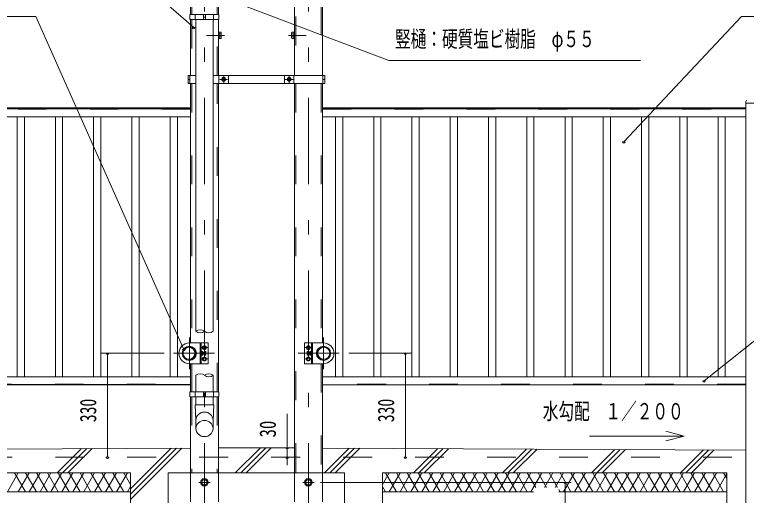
# Model space of a CAD drawing. Units: millimetres, scale not verified. Extents: x -34086 to 34091, y -14700 to 14700.
# Drawn here: x 21228 to 29362, y 1108 to 6454 of the extents above; entities that cross this region are included whole.
import ezdxf
from ezdxf.enums import TextEntityAlignment as Align

# ---------------------------------------------------------------- set-up
doc = ezdxf.new("R2010")
doc.units = ezdxf.units.MM
doc.header["$LTSCALE"] = 80
doc.linetypes.add('USER2', pattern=[10, 4, -6])
doc.linetypes.add('USER3', pattern=[24, 12, -5, 2, -5])
for name, color, linetype, lineweight in [('0-6_2-02BOLD', 7, 'Continuous', 18), ('0-7_2-12HIDDEN', 3, 'USER2', 18), ('0-8_2-22CENTER', 3, 'USER3', 18), ('0-9_2-42THIN', 4, 'Continuous', 18), ('0-A_2-52DIM', 3, 'Continuous', 18), ('0-B_2-62HATCH', 2, 'Continuous', 18)]:
    doc.layers.add(name, color=color, linetype=linetype, lineweight=lineweight)
doc.styles.add('ＭＳ ゴシック', font='')
doc.styles.get('ＭＳ ゴシック').set_extended_font_data('MS Gothic')

msp = doc.modelspace()

# ---------------------------------------------------------------- linework, layer by layer
at = {"layer": '0-6_2-02BOLD'}
for p, q in [((23182.32, 7344.93), (23182.32, 6453.9)), ((24649.18, 7344.93), (24649.18, 5778.4)), ((24337.33, 7209.27), (24337.33, 5778.4)), ((23494.17, 6788.06), (23494.17, 6453.9)), ((23176.73, 6453.9), (23499.77, 6453.9)), ((23236.39, 6453.9), (23236.39, 6397.9)), ((23327.57, 6453.9), (23327.57, 6397.9)), ((23327.57, 6425.9), (23348.92, 6425.9)), ((23348.92, 6453.9), (23348.92, 6397.9)), ((23440.07, 6453.9), (23440.07, 6397.9)), ((23499.77, 6453.9), (23499.77, 6397.9)), ((23182.32, 6397.9), (23182.32, 5778.4)), ((23241.99, 6397.9), (23241.99, 2932.9)), ((23434.52, 2932.9), (23434.52, 6397.9)), ((23494.17, 5778.4), (23494.17, 6397.9)), ((23501.17, 6259.65), (23494.17, 6259.65)), ((23501.17, 6186.15), (23494.17, 6186.15)), ((23501.17, 6186.15), (23501.17, 6259.65)), ((23522.51, 6240.08), (23501.17, 6240.08)), ((23522.51, 6205.73), (23501.17, 6205.73)), ((23522.51, 6188.55), (23501.17, 6188.55)), ((23525.67, 6194.03), (23522.51, 6188.55)), ((24305.83, 6194.03), (24308.99, 6188.55)), ((24308.99, 6240.08), (24330.32, 6240.08)), ((24308.99, 6205.73), (24330.32, 6205.73)), ((24308.99, 6188.55), (24330.32, 6188.55)), ((24330.32, 6259.65), (24337.33, 6259.65)), ((24330.32, 6186.15), (24330.32, 6259.65)), ((24330.32, 6186.15), (24337.33, 6186.15)), ((23155.38, 5778.4), (23155.38, 5687.41)), ((23155.38, 5778.4), (23241.99, 5778.4)), ((23176.73, 5778.4), (23176.73, 5687.41)), ((24676.11, 5778.4), (23434.52, 5778.4)), ((23499.78, 5778.4), (23499.78, 5687.41)), ((23604.78, 5778.4), (23604.78, 5687.41)), ((24226.72, 5778.4), (24226.72, 5687.41)), ((24331.71, 5778.4), (24331.71, 5687.41)), ((24654.77, 5778.4), (24654.77, 5687.41)), ((24676.11, 5778.4), (24676.11, 5687.41)), ((23155.38, 5732.91), (23176.73, 5732.91)), ((23534.34, 5743.01), (23551.84, 5753.12)), ((23551.84, 5753.12), (23569.34, 5743.01)), ((23569.34, 5743.01), (23569.34, 5722.81)), ((24279.65, 5712.69), (24262.15, 5722.81)), ((24297.16, 5743.01), (24279.65, 5753.12)), ((24297.16, 5722.81), (24279.65, 5712.69)), ((24297.16, 5743.01), (24297.16, 5722.81)), ((24676.11, 5732.91), (24654.77, 5732.91)), ((23155.38, 5687.41), (23241.99, 5687.41)), ((23182.32, 5687.41), (23182.32, 2803.4)), ((24676.11, 5687.41), (23434.52, 5687.41)), ((23494.17, 2260.9), (23494.17, 5687.41)), ((24337.33, 5687.41), (24337.33, 1357.9)), ((24649.18, 5687.41), (24649.18, 2803.4)), ((29356.33, 5487.9), (29356.32, 657.9)), ((29668.17, 5470.4), (29356.33, 5470.4)), ((23182.33, 5417.9), (18475.17, 5417.9)), ((23182.33, 5406.7), (18475.17, 5406.7)), ((24649.17, 5417.9), (29356.33, 5417.9)), ((24649.17, 5406.7), (29356.33, 5406.7)), ((23182.33, 5319.2), (18475.17, 5319.2)), ((24649.17, 5319.2), (29356.33, 5319.2)), ((23303.25, 2803.4), (23303.25, 2572.4)), ((23320.75, 2761.01), (23338.25, 2771.11)), ((24661.25, 2803.4), (24451.26, 2803.4)), ((24451.26, 2803.4), (24451.26, 2572.4)), ((24528.25, 2803.4), (24528.25, 2572.4)), ((23240.95, 2694.9), (23244.45, 2698.4)), ((23240.95, 2694.9), (23240.95, 2680.9)), ((23244.45, 2698.4), (23248.3, 2698.4)), ((23244.45, 2677.41), (23244.45, 2698.4)), ((23318.98, 2708.11), (23303.25, 2708.11)), ((23318.98, 2698.01), (23303.25, 2698.01)), ((23320.75, 2705.05), (23318.98, 2708.11)), ((23320.75, 2761.01), (23320.75, 2740.8)), ((23320.75, 2740.8), (23338.25, 2730.69)), ((23320.75, 2698.4), (23338.25, 2698.4)), ((23338.25, 2730.69), (23355.75, 2740.8)), ((23350.48, 2708.11), (23338.25, 2708.11)), ((23350.48, 2698.01), (23338.25, 2698.01)), ((23352.24, 2705.05), (23350.48, 2708.11)), ((23352.24, 2670.75), (23352.24, 2705.05)), ((24493.24, 2730.69), (24475.75, 2740.8)), ((24479.25, 2705.05), (24481.02, 2708.11)), ((24479.25, 2670.75), (24479.25, 2705.05)), ((24481.02, 2708.11), (24493.25, 2708.11)), ((24481.02, 2698.01), (24493.25, 2698.01)), ((24510.75, 2740.8), (24493.24, 2730.69)), ((24493.25, 2667.7), (24493.25, 2708.11)), ((24510.75, 2698.4), (24493.25, 2698.4)), ((24510.75, 2761.01), (24510.75, 2740.8)), ((24510.75, 2705.05), (24510.75, 2670.75)), ((24512.52, 2698.01), (24528.25, 2698.01)), ((24587.05, 2698.4), (24583.2, 2698.4)), ((24587.05, 2677.41), (24587.05, 2698.4)), ((24590.55, 2694.9), (24587.05, 2698.4)), ((24590.55, 2694.9), (24590.55, 2680.9)), ((23244.45, 2677.41), (23240.95, 2680.9)), ((23244.45, 2677.4), (23248.3, 2677.4)), ((23318.98, 2677.8), (23303.25, 2677.8)), ((23320.75, 2677.4), (23338.25, 2677.4)), ((23320.75, 2635), (23338.25, 2645.11)), ((23350.48, 2677.8), (23338.25, 2677.8)), ((23338.25, 2645.11), (23355.75, 2635)), ((23355.75, 2635), (23355.75, 2614.8)), ((24493.24, 2604.69), (24475.75, 2614.8)), ((24481.02, 2677.8), (24493.25, 2677.8)), ((24510.75, 2614.8), (24493.24, 2604.69)), ((24510.75, 2677.4), (24493.25, 2677.4)), ((24510.75, 2670.75), (24512.52, 2667.7)), ((24510.75, 2635), (24510.75, 2614.8)), ((24512.52, 2677.8), (24528.25, 2677.8)), ((24512.52, 2667.7), (24528.25, 2667.7)), ((24587.05, 2677.4), (24583.2, 2677.4)), ((24587.05, 2677.41), (24590.55, 2680.9)), ((23170.25, 2572.4), (23380.24, 2572.4)), ((23182.32, 2572.4), (23182.32, 2260.9)), ((24661.25, 2572.4), (24451.26, 2572.4)), ((24649.18, 2572.4), (24649.18, 1357.9)), ((23241.99, 2442.9), (23241.99, 2260.9)), ((23434.52, 2260.9), (23434.52, 2442.9)), ((18475.17, 2426.8), (23182.32, 2426.8)), ((29356.32, 2426.8), (24649.18, 2426.8)), ((18475.17, 2339.3), (23182.32, 2339.3)), ((18475.17, 2337.9), (23182.32, 2337.9)), ((29356.32, 2337.9), (24649.18, 2337.9)), ((23176.73, 2260.9), (23499.77, 2260.9)), ((23176.73, 2260.9), (23176.73, 2204.9)), ((23176.73, 2204.9), (23499.77, 2204.9)), ((23182.32, 2204.9), (23182.32, 1357.9)), ((23236.39, 2260.9), (23236.39, 2204.9)), ((23241.97, 2115.78), (23241.97, 2204.9)), ((23327.57, 2260.9), (23327.57, 2204.9)), ((23327.57, 2232.9), (23348.92, 2232.9)), ((23348.92, 2260.9), (23348.92, 2204.9)), ((23434.47, 2115.78), (23434.47, 2204.9)), ((23440.07, 2260.9), (23440.07, 2204.9)), ((23494.17, 2204.9), (23494.17, 1357.9)), ((23499.77, 2260.9), (23499.77, 2204.9)), ((23441.48, 2115.79), (23234.98, 2115.79)), ((23234.98, 2115.79), (23241.99, 1941.96)), ((23434.48, 1941.96), (23441.48, 2115.79)), ((23241.99, 1941.96), (23241.99, 1851.51)), ((23434.48, 1851.51), (23434.48, 1941.96)), ((23182.32, 1634.25), (18475.17, 1610.83)), ((23915.75, 1637.9), (23494.17, 1635.81)), ((23915.75, 1637.9), (24337.32, 1635.81)), ((24649.18, 1634.25), (29356.33, 1610.83)), ((22515.75, 1357.9), (18686.65, 1357.9)), ((22515.75, 1357.9), (22515.75, 482.9)), ((22935.74, 1357.9), (22935.74, 482.9)), ((25315.75, 1357.9), (25315.75, 482.9)), ((25315.75, 1357.9), (29144.84, 1357.9)), ((29144.84, 272.9), (29144.84, 1357.9)), ((23321.07, 1223.15), (23355.42, 1223.15)), ((23372.6, 1252.9), (23355.42, 1282.65)), ((23355.42, 1223.15), (23372.6, 1252.9)), ((24458.9, 1252.9), (24476.07, 1282.65)), ((24476.07, 1223.15), (24458.9, 1252.9)), ((24510.43, 1223.15), (24476.07, 1223.15)), ((22515.75, 1147.9), (19140.07, 1147.9)), ((25315.75, 1147.9), (26995.74, 1147.9)), ((27275.75, 1147.9), (29144.84, 1147.9))]:
    msp.add_line(p, q, dxfattribs=at)
for points in [[(23176.73, 6453.9), (23176.73, 6397.9), (23499.77, 6397.9)], [(23525.67, 6194.03), (23525.67, 6251.78), (23522.51, 6257.26), (23501.17, 6257.26)], [(24305.83, 6194.03), (24305.83, 6251.78), (24308.99, 6257.26), (24330.32, 6257.26)], [(23534.34, 5743.01), (23534.34, 5722.81), (23551.84, 5712.69), (23569.34, 5722.81)], [(24279.65, 5753.12), (24262.15, 5743.01), (24262.15, 5722.81)], [(23170.25, 2803.4), (23380.24, 2803.4), (23380.24, 2572.4)], [(23338.25, 2771.11), (23355.75, 2761.01), (23355.75, 2740.8)], [(24510.75, 2761.01), (24493.25, 2771.11), (24475.75, 2761.01), (24475.75, 2740.8)], [(23320.75, 2705.05), (23320.75, 2670.75), (23318.98, 2667.7), (23303.25, 2667.7)], [(23352.24, 2670.75), (23350.48, 2667.7), (23338.25, 2667.7), (23338.25, 2708.11)], [(24510.75, 2705.05), (24512.52, 2708.11), (24528.25, 2708.11)], [(23320.75, 2635), (23320.75, 2614.8), (23338.25, 2604.69), (23355.75, 2614.8)], [(24510.75, 2635), (24493.25, 2645.11), (24475.75, 2635), (24475.75, 2614.8)], [(24479.25, 2670.75), (24481.02, 2667.7), (24493.25, 2667.7)], [(22935.74, 1357.9), (24895.75, 1357.9), (24895.75, 482.9)], [(23321.07, 1223.15), (23303.9, 1252.9), (23321.07, 1282.65), (23355.42, 1282.65)], [(24510.43, 1223.15), (24527.6, 1252.9), (24510.43, 1282.65), (24476.07, 1282.65)]]:
    msp.add_lwpolyline(points, dxfattribs=at)
for centre, radius in [((23551.84, 5732.91), 21.88), ((23551.84, 5732.91), 17.15), ((24279.65, 5732.91), 21.88), ((24279.65, 5732.91), 17.15), ((23170.25, 2687.9), 78.75), ((23338.25, 2750.9), 21.88), ((23338.25, 2750.9), 17.15), ((24493.25, 2750.9), 21.88), ((24493.25, 2750.9), 17.15), ((24661.25, 2687.9), 78.75), ((23166.22, 2687.9), 74.72), ((23166.22, 2687.9), 66.67), ((24665.27, 2687.9), 74.72), ((24665.27, 2687.9), 66.67), ((23338.25, 2624.9), 21.88), ((23338.25, 2624.9), 17.15), ((24493.25, 2624.9), 21.88), ((24493.25, 2624.9), 17.15), ((23338.25, 1252.9), 42), ((23338.25, 1252.9), 28.88), ((24493.25, 1252.9), 42), ((24493.25, 1252.9), 28.88)]:
    msp.add_circle(centre, radius, dxfattribs=at)
for centre, radius, start, end in [((23512.42, 6197.14), 13.24, 0, 40.4283), ((23512.43, 6248.67), 13.24, 319.56883, 0), ((23477.45, 6222.9), 48.23, 339.13568, 20.86429), ((24319.07, 6248.67), 13.24, 180, 220.43117), ((24354.06, 6222.9), 48.23, 159.13571, 200.86432), ((24319.07, 6197.14), 13.24, 139.5717, 180), ((29366.83, 5487.9), 10.5, 90, 180), ((23170.25, 2687.9), 115.5, 90, 270), ((24661.25, 2687.9), 115.5, 270, 90), ((23312.63, 2703.06), 8.11, 321.46857, 360), ((23290.96, 2687.9), 29.79, 340.17088, 19.83133), ((23344.14, 2703.06), 8.11, 321.45377, 0), ((23322.46, 2687.91), 29.79, 340.16867, 19.82912), ((24509.03, 2687.91), 29.79, 160.17088, 199.83133), ((24487.36, 2703.06), 8.11, 180, 218.54623), ((24540.53, 2687.9), 29.79, 160.16867, 199.82912), ((24518.86, 2703.06), 8.11, 180, 218.53143), ((23312.64, 2672.75), 8.11, 0, 38.54623), ((23344.14, 2672.75), 8.11, 0, 38.53143), ((24487.36, 2672.75), 8.11, 141.46857, 180), ((24518.86, 2672.75), 8.11, 141.45377, 180), ((23338.25, 1938.53), 96.43, 3.55867, 176.44133), ((23338.25, 1845.52), 96.43, 3.55867, 176.44133), ((23338.25, 1857.5), 96.44, 183.56303, 356.43697)]:
    msp.add_arc(centre, radius, start, end, dxfattribs=at)
at = {"layer": '0-7_2-12HIDDEN'}
for p, q in [((23197.02, 7354.66), (23197.02, 6453.9)), ((24634.48, 7354.67), (24634.48, 5778.4)), ((24352.03, 7231.92), (24352.03, 5778.4)), ((23479.47, 6782.72), (23479.47, 6453.9)), ((23197.02, 6397.9), (23197.02, 5778.4)), ((23479.47, 5778.4), (23479.47, 6397.9)), ((23197.02, 5687.41), (23197.02, 2803.4)), ((23479.47, 2260.9), (23479.47, 5687.41)), ((24352.03, 5687.41), (24352.03, 1357.9)), ((24634.48, 5687.41), (24634.48, 2803.4)), ((23182.33, 5412.3), (18475.17, 5412.3)), ((23182.33, 5402.5), (18475.17, 5402.5)), ((24649.17, 5412.3), (29356.33, 5412.3)), ((24649.17, 5402.5), (29356.33, 5402.5)), ((23292.05, 2803.4), (23292.05, 2572.4)), ((24539.45, 2803.4), (24539.45, 2572.4)), ((23197.02, 2572.4), (23197.02, 2260.9)), ((24634.47, 2572.4), (24634.48, 1357.9)), ((18475.17, 2343.5), (23182.32, 2343.5)), ((29356.32, 2343.5), (24649.18, 2343.5)), ((23197.02, 2204.9), (23197.02, 1357.9)), ((23479.47, 2204.9), (23479.47, 1357.9)), ((16880.75, 1532.9), (30950.75, 1532.9)), ((23494.17, 1357.9), (23494.17, 517.9)), ((24337.32, 1357.9), (24337.32, 517.9)), ((24649.18, 1357.9), (24649.18, 517.9))]:
    msp.add_line(p, q, dxfattribs=at)
msp.add_lwpolyline([(23182.32, 1357.9), (23182.32, 517.9), (23494.17, 517.9)], dxfattribs=at)
at = {"layer": '0-8_2-22CENTER'}
for p, q in [((23338.25, 7447.9), (23338.25, -1827.1)), ((24493.25, 7447.9), (24493.25, -1827.1)), ((23560.67, 6222.9), (23361.17, 6222.9)), ((24270.83, 6222.9), (24470.33, 6222.9)), ((23551.84, 5776.65), (23551.84, 5689.16)), ((24279.65, 5776.65), (24279.65, 5689.16)), ((23508.08, 5732.91), (23595.59, 5732.91)), ((24323.41, 5732.91), (24235.9, 5732.91)), ((23170.25, 2862.9), (23170.25, 2512.9)), ((24661.25, 2862.9), (24661.25, 2512.9)), ((22995.25, 2687.9), (23450.25, 2687.9)), ((23294.49, 2750.9), (23382, 2750.9)), ((24836.25, 2687.9), (24381.25, 2687.9)), ((24537, 2750.9), (24449.5, 2750.9)), ((23294.49, 2624.9), (23384.29, 2624.9)), ((24537, 2624.9), (24447.21, 2624.9)), ((23275.25, 1252.9), (23401.25, 1252.9)), ((24556.25, 1252.9), (24430.25, 1252.9))]:
    msp.add_line(p, q, dxfattribs=at)
at = {"layer": '0-9_2-42THIN'}
for p, q in [((21255.75, 5319.2), (21255.75, 2426.8)), ((21336.25, 5319.2), (21336.25, 2426.8)), ((21681, 5319.2), (21681, 2426.8)), ((21761.5, 5319.2), (21761.5, 2426.8)), ((22106.25, 5319.2), (22106.25, 2426.8)), ((22186.75, 5319.2), (22186.75, 2426.8)), ((22531.5, 5319.2), (22531.5, 2426.8)), ((22612, 5319.2), (22612, 2426.8)), ((22956.75, 5319.2), (22956.75, 2426.8)), ((23037.25, 5319.2), (23037.25, 2426.8)), ((24794.25, 5319.2), (24794.25, 2426.8)), ((24874.75, 5319.2), (24874.75, 2426.8)), ((25219.5, 5319.2), (25219.5, 2426.8)), ((25300, 5319.2), (25300, 2426.8)), ((25644.75, 5319.2), (25644.75, 2426.8)), ((25725.25, 5319.2), (25725.25, 2426.8)), ((26070, 5319.2), (26070, 2426.8)), ((26150.5, 5319.2), (26150.5, 2426.8)), ((26495.25, 5319.2), (26495.25, 2426.8)), ((26575.75, 5319.2), (26575.75, 2426.8)), ((26920.5, 5319.2), (26920.5, 2426.8)), ((27001, 5319.2), (27001, 2426.8)), ((27345.75, 5319.2), (27345.75, 2426.8)), ((27426.25, 5319.2), (27426.25, 2426.8)), ((27771, 5319.2), (27771, 2426.8)), ((27851.5, 5319.2), (27851.5, 2426.8)), ((28196.25, 5319.2), (28196.25, 2426.8)), ((28276.75, 5319.2), (28276.75, 2426.8)), ((28621.5, 5319.2), (28621.5, 2426.8)), ((28702, 5319.2), (28702, 2426.8)), ((29046.75, 5319.2), (29046.75, 2426.8)), ((29127.25, 5319.2), (29127.25, 2426.8)), ((23248.62, 2695.6), (23241.65, 2695.6)), ((23338.25, 2695.6), (23320.75, 2695.6)), ((24493.25, 2695.6), (24510.75, 2695.6)), ((24582.87, 2695.6), (24589.84, 2695.6)), ((23248.62, 2680.2), (23241.65, 2680.2)), ((23338.25, 2680.2), (23320.75, 2680.2)), ((24493.25, 2680.2), (24510.75, 2680.2)), ((24582.87, 2680.2), (24589.84, 2680.2))]:
    msp.add_line(p, q, dxfattribs=at)
for centre, start, end in [((23290.12, 2875.49), 50.03191, 129.96809), ((23290.12, 2990.32), 230.03191, 309.96809), ((23386.37, 2990.32), 230.03349, 309.96651), ((23290.12, 2385.48), 50.03349, 129.96651), ((23386.37, 2385.49), 50.03191, 129.96809), ((23386.37, 2500.32), 230.03191, 309.96809)]:
    msp.add_arc(centre, 74.92, start, end, dxfattribs=at)
at = {"layer": '0-A_2-52DIM'}
for p, q in [((25385.75, 5942.9), (23383.43, 6704.76)), ((21465.75, 6432.9), (19505.75, 6432.9)), ((21465.75, 6432.9), (23109.92, 2728.79)), ((29305.75, 6432.9), (27998.82, 5038.52)), ((29305.75, 6432.9), (32700.75, 6432.9)), ((23232.31, 6309.67), (23204.31, 6309.67)), ((25385.75, 5942.9), (28185.76, 5942.9)), ((28012.82, 5038.52), (27984.82, 5038.52)), ((30285.75, 3492.9), (28890.92, 2381.95)), ((22890.25, 2687.9), (22190.25, 2687.9)), ((22274.25, 2687.9), (22246.25, 2687.9)), ((22260.25, 2687.9), (22260.25, 1532.9)), ((23123.92, 2728.79), (23095.92, 2728.79)), ((24941.25, 2687.9), (25641.25, 2687.9)), ((25585.25, 2687.9), (25557.25, 2687.9)), ((25571.25, 2687.9), (25571.25, 1532.9)), ((28904.92, 2381.95), (28876.92, 2381.95)), ((24256.7, 1445.03), (24256.7, 2015.9)), ((28668.5, 1767.69), (28465.65, 1822.04)), ((28668.5, 1767.69), (27618.5, 1767.69)), ((28668.5, 1767.69), (28465.65, 1713.33)), ((24312.43, 1637.9), (24005.48, 1637.9)), ((24270.7, 1637.9), (24242.7, 1637.9)), ((22274.25, 1532.9), (22246.25, 1532.9)), ((24270.7, 1532.9), (24242.7, 1532.9)), ((25585.25, 1532.9), (25557.25, 1532.9)), ((24626.25, 1252.9), (27415.75, 1252.9)), ((27359.75, 1252.9), (27331.75, 1252.9)), ((27345.75, 104.9), (27345.75, 1252.9))]:
    msp.add_line(p, q, dxfattribs=at)
msp.add_lwpolyline([(19995.75, 7412.9), (21955.75, 7412.9), (23218.31, 6309.67)], dxfattribs=at)
for centre in [(23218.31, 6309.67), (27998.82, 5038.52), (22260.25, 2687.9), (23109.92, 2728.79), (25571.25, 2687.9), (28890.92, 2381.95), (24256.7, 1637.9), (22260.25, 1532.9), (24256.7, 1532.9), (25571.25, 1532.9), (27345.75, 1252.9)]:
    msp.add_arc(centre, 14, 180, 0, dxfattribs=at)
at = {"layer": '0-B_2-62HATCH'}
for p, q in [((21701.46, 1357.9), (21971.79, 1628.23)), ((21760.86, 1357.9), (22031.48, 1628.53)), ((21820.25, 1357.9), (22091.17, 1628.83)), ((22515.75, 1063.45), (23086.08, 1633.77)), ((22515.75, 1122.85), (23026.38, 1633.48)), ((22515.75, 1182.24), (22966.68, 1633.18)), ((23681.36, 1357.9), (23961.13, 1637.68)), ((23740.75, 1357.9), (24020.23, 1637.38)), ((23800.15, 1357.9), (24079.34, 1637.09)), ((24671.31, 1357.9), (24946.18, 1632.78)), ((24730.7, 1357.9), (25005.28, 1632.48)), ((24790.1, 1357.9), (25064.39, 1632.19)), ((25661.25, 1357.9), (25931.23, 1627.88)), ((25720.65, 1357.9), (25990.33, 1627.58)), ((25780.05, 1357.9), (26049.43, 1627.29)), ((26651.2, 1357.9), (26916.28, 1622.97)), ((26710.6, 1357.9), (26975.38, 1622.68)), ((26770, 1357.9), (27034.48, 1622.39)), ((27641.15, 1357.9), (27901.32, 1618.07)), ((27700.55, 1357.9), (27960.43, 1617.78)), ((27759.95, 1357.9), (28019.53, 1617.49)), ((28631.1, 1357.9), (28886.38, 1613.17)), ((28690.5, 1357.9), (28945.47, 1612.88)), ((28749.9, 1357.9), (29004.58, 1612.59)), ((21147.35, 1147.9), (21268.59, 1357.9)), ((21349.42, 1147.9), (21228.18, 1357.9)), ((21268.59, 1147.9), (21389.84, 1357.9)), ((21470.67, 1147.9), (21349.42, 1357.9)), ((21389.84, 1147.9), (21511.08, 1357.9)), ((21591.91, 1147.9), (21470.67, 1357.9)), ((21511.08, 1147.9), (21632.32, 1357.9)), ((21713.15, 1147.9), (21591.91, 1357.9)), ((21632.32, 1147.9), (21753.57, 1357.9)), ((21834.4, 1147.9), (21713.15, 1357.9)), ((21753.57, 1147.9), (21874.81, 1357.9)), ((21955.64, 1147.9), (21834.4, 1357.9)), ((21874.81, 1147.9), (21996.05, 1357.9)), ((22076.88, 1147.9), (21955.64, 1357.9)), ((21996.05, 1147.9), (22117.3, 1357.9)), ((22198.12, 1147.9), (22076.89, 1357.9)), ((22117.3, 1147.9), (22238.54, 1357.9)), ((22319.37, 1147.9), (22198.12, 1357.9)), ((22238.54, 1147.9), (22359.78, 1357.9)), ((22440.61, 1147.9), (22319.37, 1357.9)), ((22359.78, 1147.9), (22481.03, 1357.9)), ((22515.75, 1227.77), (22440.61, 1357.9)), ((25315.75, 1227.79), (25390.88, 1357.9)), ((25471.71, 1147.9), (25350.46, 1357.9)), ((25390.87, 1147.9), (25512.11, 1357.9)), ((25592.94, 1147.9), (25471.71, 1357.9)), ((25512.11, 1147.9), (25633.36, 1357.9)), ((25714.19, 1147.9), (25592.94, 1357.9)), ((25633.36, 1147.9), (25754.6, 1357.9)), ((25835.43, 1147.9), (25714.19, 1357.9)), ((25754.6, 1147.9), (25875.85, 1357.9)), ((25956.68, 1147.9), (25835.43, 1357.9)), ((25875.85, 1147.9), (25997.09, 1357.9)), ((26077.92, 1147.9), (25956.68, 1357.9)), ((25997.09, 1147.9), (26118.34, 1357.9)), ((26199.16, 1147.9), (26077.92, 1357.9)), ((26118.34, 1147.9), (26239.57, 1357.9)), ((26320.4, 1147.9), (26199.16, 1357.9)), ((26239.57, 1147.9), (26360.82, 1357.9)), ((26441.65, 1147.9), (26320.41, 1357.9)), ((26360.82, 1147.9), (26482.06, 1357.9)), ((26562.89, 1147.9), (26441.65, 1357.9)), ((26482.07, 1147.9), (26603.31, 1357.9)), ((26684.14, 1147.9), (26562.89, 1357.9)), ((26603.31, 1147.9), (26724.55, 1357.9)), ((26805.38, 1147.9), (26684.14, 1357.9)), ((26724.55, 1147.9), (26845.79, 1357.9)), ((26926.62, 1147.9), (26805.38, 1357.9)), ((26845.79, 1147.9), (26967.04, 1357.9)), ((27019.92, 1196.31), (26926.62, 1357.9)), ((26967.04, 1147.9), (27088.28, 1357.9)), ((27141.16, 1196.31), (27047.87, 1357.9)), ((27116.24, 1196.31), (27209.53, 1357.9)), ((27262.4, 1196.31), (27169.11, 1357.9)), ((27237.48, 1196.31), (27330.77, 1357.9)), ((27411.6, 1147.9), (27290.36, 1357.9)), ((27330.77, 1147.9), (27452.02, 1357.9)), ((27532.84, 1147.9), (27411.6, 1357.9)), ((27452.02, 1147.9), (27573.25, 1357.9)), ((27654.08, 1147.9), (27532.84, 1357.9)), ((27573.25, 1147.9), (27694.5, 1357.9)), ((27775.33, 1147.9), (27654.09, 1357.9)), ((27694.5, 1147.9), (27815.74, 1357.9)), ((27896.57, 1147.9), (27775.33, 1357.9)), ((27815.75, 1147.9), (27936.99, 1357.9)), ((28017.82, 1147.9), (27896.57, 1357.9)), ((27936.99, 1147.9), (28058.23, 1357.9)), ((28139.06, 1147.9), (28017.82, 1357.9)), ((28058.23, 1147.9), (28179.47, 1357.9)), ((28260.3, 1147.9), (28139.07, 1357.9)), ((28179.47, 1147.9), (28300.72, 1357.9)), ((28381.55, 1147.9), (28260.3, 1357.9)), ((28300.72, 1147.9), (28421.96, 1357.9)), ((28502.79, 1147.9), (28381.55, 1357.9)), ((28421.96, 1147.9), (28543.21, 1357.9)), ((28624.03, 1147.9), (28502.79, 1357.9)), ((28543.21, 1147.9), (28664.45, 1357.9)), ((28745.28, 1147.9), (28624.03, 1357.9)), ((28664.45, 1147.9), (28785.7, 1357.9)), ((28866.52, 1147.9), (28745.28, 1357.9)), ((28785.7, 1147.9), (28906.93, 1357.9)), ((28987.77, 1147.9), (28866.52, 1357.9)), ((28906.94, 1147.9), (29028.18, 1357.9)), ((29109.01, 1147.9), (28987.77, 1357.9)), ((29028.18, 1147.9), (29144.84, 1349.97)), ((29144.84, 1295.84), (29109.01, 1357.9)), ((22481.03, 1147.9), (22515.75, 1208.04)), ((25350.46, 1147.9), (25315.75, 1208.02)), ((27290.36, 1147.9), (27275.75, 1173.2))]:
    msp.add_line(p, q, dxfattribs=at)

# ---------------------------------------------------------------- texts
at = {"layer": '0-A_2-52DIM', "color": 7, "style": 'ＭＳ ゴシック', "width": 0.7}
for s, p in [('竪樋：硬質塩ビ樹脂\u3000φ５５', (25455.75, 6037.77)), ('水勾配\u3000１／２００', (27098.35, 1897.56))]:
    msp.add_text(s, height=182.3, dxfattribs=at).set_placement(p, align=Align.BOTTOM_LEFT)
at = {"layer": '0-A_2-52DIM', "color": 7, "style": 'ＭＳ ゴシック'}
for s, width, p in [('330', 0.7, (22190.25, 1921.65)), ('330', 0.7, (25501.25, 1921.65)), ('30', 0.75, (24186.7, 1752.26))]:
    msp.add_text(s, height=182.3, rotation=90, dxfattribs=dict(at, width=width)).set_placement(p, align=Align.BOTTOM_LEFT)

doc.saveas('drawing.dxf')
